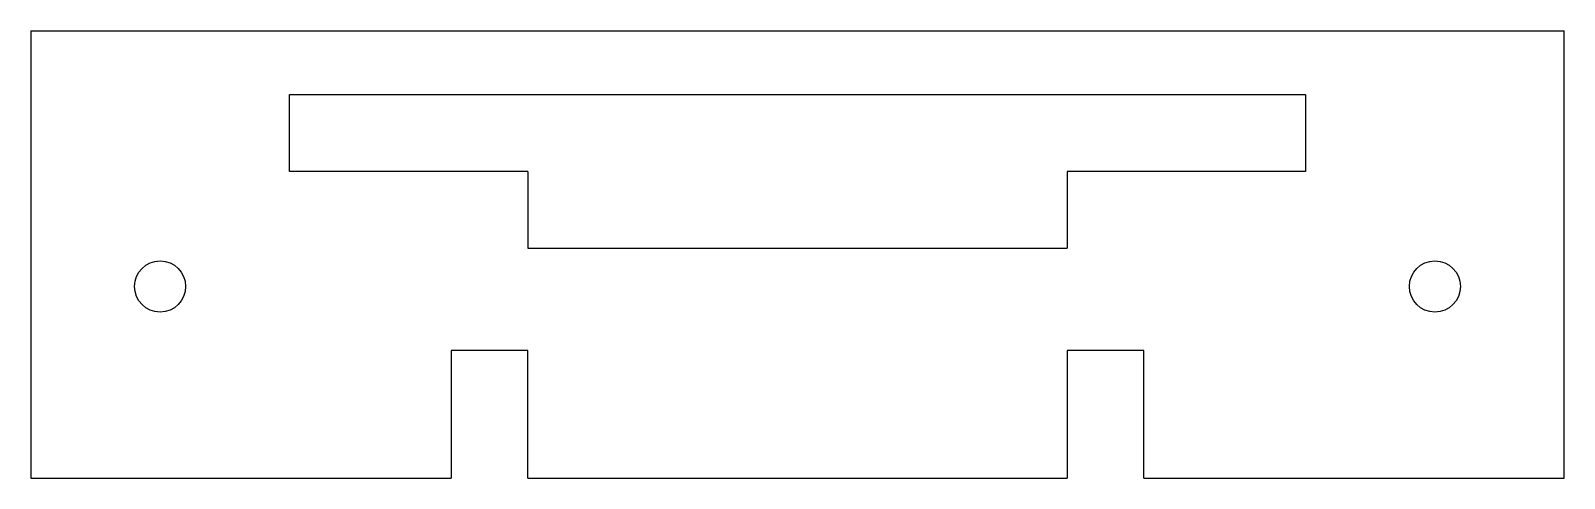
# Model space of a CAD drawing. Header units: millimetres. Extents: x -60 to 60, y -15 to 20.
import ezdxf

# ---------------------------------------------------------------- set-up
doc = ezdxf.new("R2010")
doc.units = ezdxf.units.MM

msp = doc.modelspace()

# ---------------------------------------------------------------- linework, layer by layer
at = {"color": 7, "linetype": 'Continuous', "lineweight": 25}
for p, q in [((-60, 20), (60, 20)), ((-60, 20), (-60, -15)), ((60, -15), (60, 20)), ((-39.75, 9), (-39.75, 15)), ((-39.75, 15), (39.75, 15)), ((39.75, 15), (39.75, 9)), ((-21.1, 9), (-39.75, 9)), ((-21.1, 9), (-21.1, 3)), ((39.75, 9), (21.1, 9)), ((21.1, 9), (21.1, 3)), ((-21.1, 3), (21.1, 3)), ((-27.1, -5), (-27.1, -15)), ((-21.1, -5), (-27.1, -5)), ((-21.1, -15), (-21.1, -5)), ((21.1, -5), (21.1, -15)), ((27.1, -5), (21.1, -5)), ((27.1, -15), (27.1, -5)), ((-60, -15), (-27.1, -15)), ((-21.1, -15), (21.1, -15)), ((27.1, -15), (60, -15))]:
    msp.add_line(p, q, dxfattribs=at)
for centre in [(-49.875, 0), (49.875, 0)]:
    msp.add_circle(centre, 2, dxfattribs=at)

doc.saveas('drawing.dxf')
